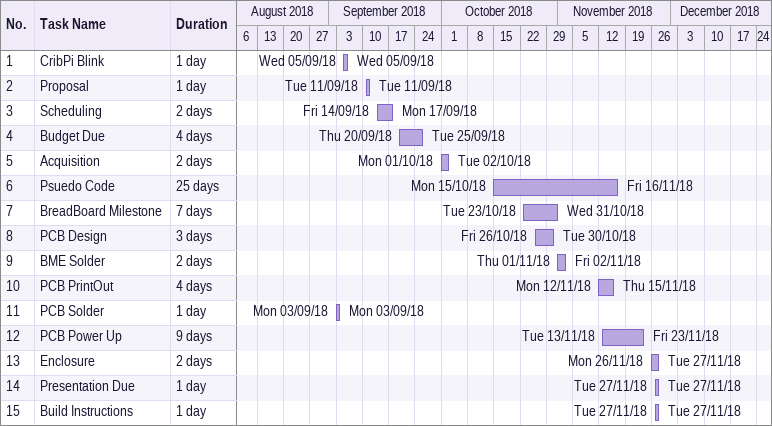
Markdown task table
| ID | Task | Duration | Start | Finish |
|---|---|---|---|---|
| 1 | CribPi Blink | 1d | 2018-09-05 | 2018-09-05 |
| 2 | Proposal | 1d | 2018-09-11 | 2018-09-11 |
| 3 | Scheduling | 2d | 2018-09-14 | 2018-09-17 |
| 4 | Budget Due | 4d | 2018-09-20 | 2018-09-25 |
| 5 | Acquisition | 2d | 2018-10-01 | 2018-10-02 |
| 6 | Psuedo Code | 25d | 2018-10-15 | 2018-11-16 |
| 7 | BreadBoard Milestone | 7d | 2018-10-23 | 2018-10-31 |
| 8 | PCB Design | 3d | 2018-10-26 | 2018-10-30 |
| 9 | BME Solder | 2d | 2018-11-01 | 2018-11-02 |
| 10 | PCB PrintOut | 4d | 2018-11-12 | 2018-11-15 |
| 11 | PCB Solder | 1d | 2018-09-03 | 2018-09-03 |
| 12 | PCB Power Up | 9d | 2018-11-13 | 2018-11-23 |
| 13 | Enclosure | 2d | 2018-11-26 | 2018-11-27 |
| 14 | Presentation Due | 1d | 2018-11-27 | 2018-11-27 |
| 15 | Build Instructions | 1d | 2018-11-27 | 2018-11-27 |
